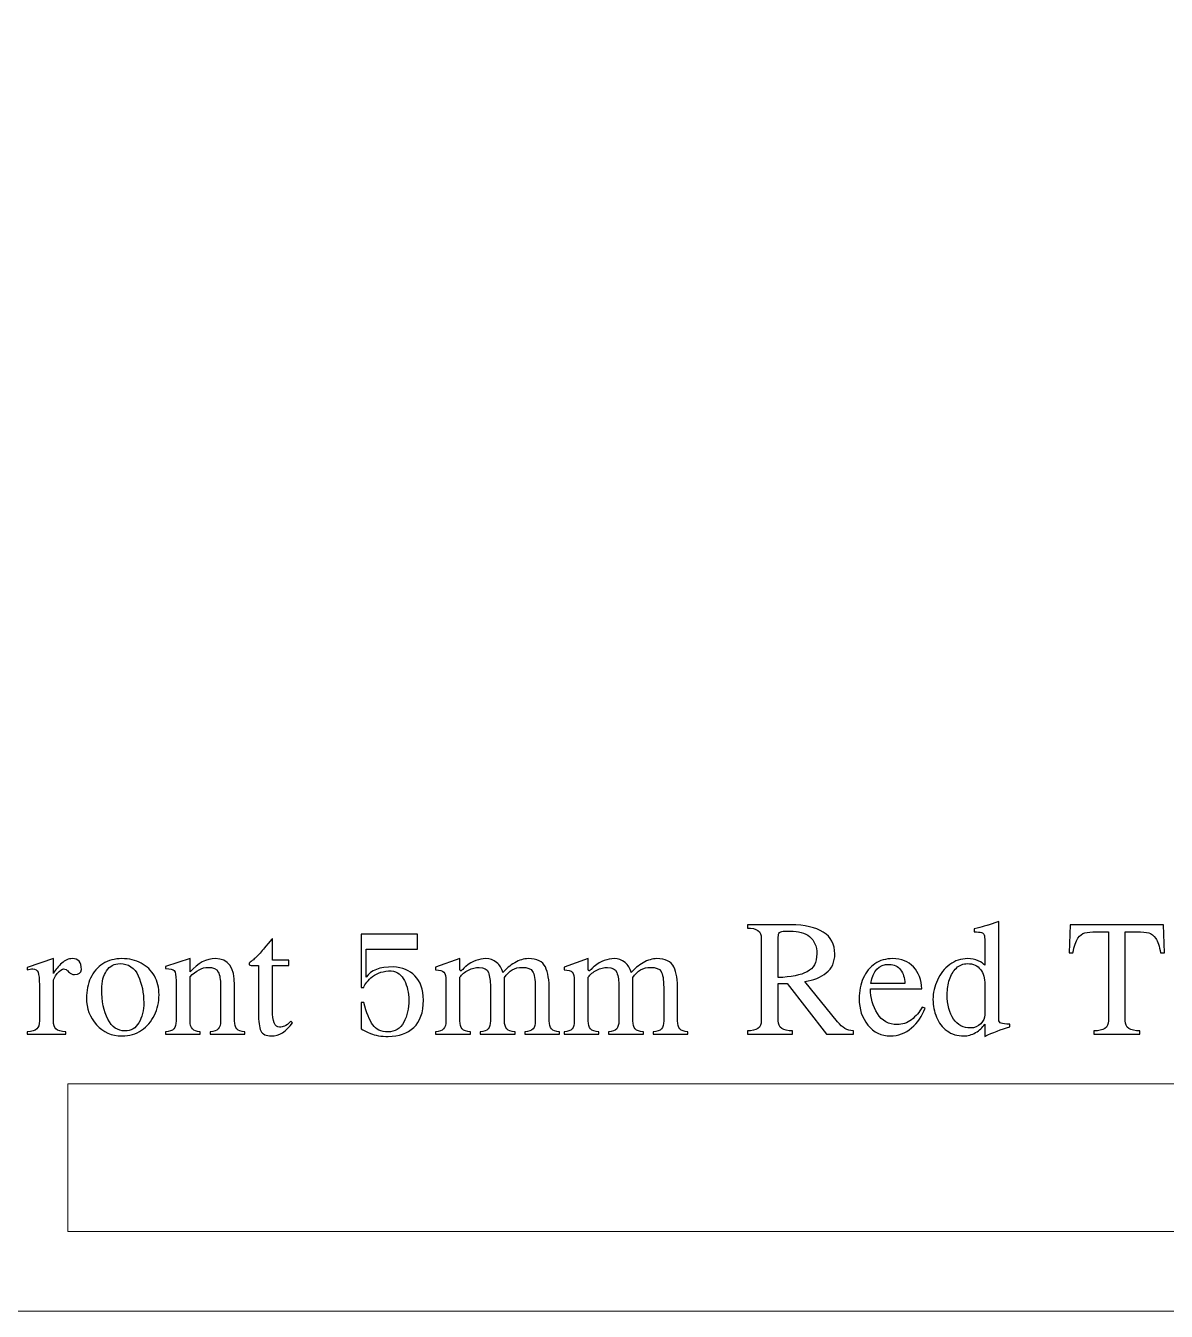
# Model space of a CAD drawing. Header units: inches. Extents: x -14.3 to 12.3, y -4.6 to 6.3.
# Drawn here: x 9.343 to 10.862, y 2.059 to 3.772 of the extents above; entities that cross this region are included whole.
import ezdxf

# ---------------------------------------------------------------- set-up
doc = ezdxf.new("R2010")
doc.units = ezdxf.units.IN
doc.header["$MEASUREMENT"] = 0
doc.layers.add('Layer 1', color=7, linetype='Continuous')

msp = doc.modelspace()

# ---------------------------------------------------------------- linework, layer by layer
at = {"layer": 'Layer 1', "lineweight": 5}
msp.add_lwpolyline([(9.3992, 2.1657), (11.8401, 2.1657), (11.8401, 2.3626), (9.3992, 2.3626), (9.3992, 2.1657)], close=True, dxfattribs=at)
msp.add_open_spline([(-12.456, 5.4846), (-12.456, 5.4846), (12.0418, 5.4846), (12.0418, 5.4846), (12.0418, 5.4846), (12.1582, 5.4846), (12.2535, 5.3911), (12.2535, 5.2768), (12.2535, 5.2768), (12.2535, 5.2768), (12.2535, 2.2673), (12.2535, 2.2673), (12.2535, 2.2673), (12.2535, 2.1529), (12.1582, 2.0594), (12.0418, 2.0594), (12.0418, 2.0594), (12.0418, 2.0594), (-12.456, 2.0594), (-12.456, 2.0594), (-12.456, 2.0594), (-12.5725, 2.0594), (-12.6677, 2.1529), (-12.6677, 2.2673), (-12.6677, 2.2673), (-12.6677, 2.2673), (-12.6677, 5.2768), (-12.6677, 5.2768), (-12.6677, 5.2768), (-12.6677, 5.3911), (-12.5725, 5.4846), (-12.456, 5.4846)], degree=3, knots=[0, 0, 0, 0, 0.125, 0.125, 0.125, 0.125, 0.25, 0.25, 0.25, 0.25, 0.375, 0.375, 0.375, 0.375, 0.5, 0.5, 0.5, 0.5, 0.625, 0.625, 0.625, 0.625, 0.75, 0.75, 0.75, 0.75, 0.875, 0.875, 0.875, 0.875, 1, 1, 1, 1], dxfattribs=at)
at = {"layer": 'Layer 1'}
for points, knots in [([(10.3229, 2.5566), (10.3229, 2.5655), (10.3167, 2.57), (10.3043, 2.57), (10.3043, 2.57), (10.3043, 2.57), (10.3043, 2.5742), (10.3043, 2.5742), (10.3043, 2.5742), (10.3043, 2.5742), (10.3622, 2.5742), (10.3622, 2.5742), (10.3622, 2.5742), (10.3809, 2.5742), (10.3953, 2.571), (10.4055, 2.5645), (10.4055, 2.5645), (10.4157, 2.558), (10.4208, 2.5484), (10.4208, 2.5356), (10.4208, 2.5356), (10.4208, 2.5247), (10.417, 2.5162), (10.4095, 2.5102), (10.4095, 2.5102), (10.402, 2.5042), (10.3924, 2.5004), (10.3809, 2.4989), (10.3809, 2.4989), (10.3809, 2.4989), (10.4245, 2.4449), (10.4245, 2.4449), (10.4245, 2.4449), (10.4279, 2.441), (10.4311, 2.438), (10.4342, 2.4361), (10.4342, 2.4361), (10.4372, 2.4342), (10.4409, 2.4332), (10.4455, 2.4329), (10.4455, 2.4329), (10.4455, 2.4329), (10.4455, 2.4286), (10.4455, 2.4286), (10.4455, 2.4286), (10.4455, 2.4286), (10.4098, 2.4286), (10.4098, 2.4286), (10.4098, 2.4286), (10.4098, 2.4286), (10.3575, 2.4962), (10.3575, 2.4962), (10.3575, 2.4962), (10.3575, 2.4962), (10.3453, 2.4959), (10.3453, 2.4959), (10.3453, 2.4959), (10.3453, 2.4959), (10.3453, 2.4462), (10.3453, 2.4462), (10.3453, 2.4462), (10.3453, 2.4374), (10.3517, 2.4329), (10.3645, 2.4329), (10.3645, 2.4329), (10.3645, 2.4329), (10.3645, 2.4286), (10.3645, 2.4286), (10.3645, 2.4286), (10.3645, 2.4286), (10.3043, 2.4286), (10.3043, 2.4286), (10.3043, 2.4286), (10.3043, 2.4286), (10.3043, 2.4329), (10.3043, 2.4329), (10.3043, 2.4329), (10.3167, 2.4329), (10.3229, 2.4374), (10.3229, 2.4462), (10.3229, 2.4462), (10.3229, 2.4462), (10.3229, 2.5566), (10.3229, 2.5566)], [0, 0, 0, 0, 0.047619, 0.047619, 0.047619, 0.047619, 0.095238, 0.095238, 0.095238, 0.095238, 0.142857, 0.142857, 0.142857, 0.142857, 0.190476, 0.190476, 0.190476, 0.190476, 0.238095, 0.238095, 0.238095, 0.238095, 0.285714, 0.285714, 0.285714, 0.285714, 0.333333, 0.333333, 0.333333, 0.333333, 0.380952, 0.380952, 0.380952, 0.380952, 0.428571, 0.428571, 0.428571, 0.428571, 0.47619, 0.47619, 0.47619, 0.47619, 0.52381, 0.52381, 0.52381, 0.52381, 0.571429, 0.571429, 0.571429, 0.571429, 0.619048, 0.619048, 0.619048, 0.619048, 0.666667, 0.666667, 0.666667, 0.666667, 0.714286, 0.714286, 0.714286, 0.714286, 0.761905, 0.761905, 0.761905, 0.761905, 0.809524, 0.809524, 0.809524, 0.809524, 0.857143, 0.857143, 0.857143, 0.857143, 0.904762, 0.904762, 0.904762, 0.904762, 0.952381, 0.952381, 0.952381, 0.952381, 1, 1, 1, 1]), ([(10.6392, 2.4483), (10.6392, 2.4456), (10.6402, 2.4439), (10.6423, 2.4431), (10.6423, 2.4431), (10.6443, 2.4424), (10.6482, 2.442), (10.6539, 2.442), (10.6539, 2.442), (10.6539, 2.442), (10.6539, 2.4383), (10.6539, 2.4383), (10.6539, 2.4383), (10.6422, 2.435), (10.6312, 2.4308), (10.6205, 2.4256), (10.6205, 2.4256), (10.6205, 2.4256), (10.6205, 2.442), (10.6205, 2.442), (10.6205, 2.442), (10.6175, 2.4373), (10.6135, 2.4335), (10.6083, 2.4306), (10.6083, 2.4306), (10.6032, 2.4277), (10.5979, 2.4262), (10.5925, 2.4262), (10.5925, 2.4262), (10.5838, 2.4262), (10.5764, 2.4285), (10.5702, 2.4331), (10.5702, 2.4331), (10.564, 2.4376), (10.5593, 2.4436), (10.5562, 2.4511), (10.5562, 2.4511), (10.5531, 2.4586), (10.5515, 2.4665), (10.5515, 2.4749), (10.5515, 2.4749), (10.5515, 2.4837), (10.5535, 2.4924), (10.5574, 2.5007), (10.5574, 2.5007), (10.5613, 2.509), (10.5667, 2.5159), (10.5738, 2.5212), (10.5738, 2.5212), (10.5809, 2.5266), (10.5889, 2.5292), (10.5978, 2.5292), (10.5978, 2.5292), (10.603, 2.5292), (10.6077, 2.5283), (10.6118, 2.5264), (10.6118, 2.5264), (10.6159, 2.5245), (10.6188, 2.5225), (10.6205, 2.5205), (10.6205, 2.5205), (10.6205, 2.5205), (10.6205, 2.552), (10.6205, 2.552), (10.6205, 2.552), (10.6205, 2.5563), (10.6203, 2.5593), (10.6197, 2.5609), (10.6197, 2.5609), (10.6192, 2.5625), (10.618, 2.5636), (10.6161, 2.5641), (10.6161, 2.5641), (10.6142, 2.5646), (10.6109, 2.5649), (10.6062, 2.5649), (10.6062, 2.5649), (10.6062, 2.5649), (10.6062, 2.5689), (10.6062, 2.5689), (10.6062, 2.5689), (10.6176, 2.5717), (10.6239, 2.5735), (10.6252, 2.5739), (10.6252, 2.5739), (10.6252, 2.5739), (10.6392, 2.5786), (10.6392, 2.5786), (10.6392, 2.5786), (10.6392, 2.5786), (10.6392, 2.4483), (10.6392, 2.4483)], [0, 0, 0, 0, 0.043478, 0.043478, 0.043478, 0.043478, 0.086957, 0.086957, 0.086957, 0.086957, 0.130435, 0.130435, 0.130435, 0.130435, 0.173913, 0.173913, 0.173913, 0.173913, 0.217391, 0.217391, 0.217391, 0.217391, 0.26087, 0.26087, 0.26087, 0.26087, 0.304348, 0.304348, 0.304348, 0.304348, 0.347826, 0.347826, 0.347826, 0.347826, 0.391304, 0.391304, 0.391304, 0.391304, 0.434783, 0.434783, 0.434783, 0.434783, 0.478261, 0.478261, 0.478261, 0.478261, 0.521739, 0.521739, 0.521739, 0.521739, 0.565217, 0.565217, 0.565217, 0.565217, 0.608696, 0.608696, 0.608696, 0.608696, 0.652174, 0.652174, 0.652174, 0.652174, 0.695652, 0.695652, 0.695652, 0.695652, 0.73913, 0.73913, 0.73913, 0.73913, 0.782609, 0.782609, 0.782609, 0.782609, 0.826087, 0.826087, 0.826087, 0.826087, 0.869565, 0.869565, 0.869565, 0.869565, 0.913043, 0.913043, 0.913043, 0.913043, 0.956522, 0.956522, 0.956522, 0.956522, 1, 1, 1, 1]), ([(10.8269, 2.4286), (10.8269, 2.4286), (10.7659, 2.4286), (10.7659, 2.4286), (10.7659, 2.4286), (10.7659, 2.4286), (10.7659, 2.4329), (10.7659, 2.4329), (10.7659, 2.4329), (10.7788, 2.4329), (10.7852, 2.4374), (10.7852, 2.4462), (10.7852, 2.4462), (10.7852, 2.4462), (10.7852, 2.5649), (10.7852, 2.5649), (10.7852, 2.5649), (10.7852, 2.5649), (10.7693, 2.5649), (10.7693, 2.5649), (10.7693, 2.5649), (10.7625, 2.5649), (10.7573, 2.5645), (10.7538, 2.5636), (10.7538, 2.5636), (10.7502, 2.5627), (10.7471, 2.5602), (10.7444, 2.5563), (10.7444, 2.5563), (10.7417, 2.5524), (10.7395, 2.5459), (10.7378, 2.5369), (10.7378, 2.5369), (10.7378, 2.5369), (10.7329, 2.5369), (10.7329, 2.5369), (10.7329, 2.5369), (10.7329, 2.5369), (10.7342, 2.5742), (10.7342, 2.5742), (10.7342, 2.5742), (10.7342, 2.5742), (10.8585, 2.5742), (10.8585, 2.5742), (10.8585, 2.5742), (10.8585, 2.5742), (10.8599, 2.5369), (10.8599, 2.5369), (10.8599, 2.5369), (10.8599, 2.5369), (10.8545, 2.5369), (10.8545, 2.5369), (10.8545, 2.5369), (10.853, 2.5457), (10.851, 2.5522), (10.8483, 2.5562), (10.8483, 2.5562), (10.8455, 2.5602), (10.8424, 2.5627), (10.8388, 2.5636), (10.8388, 2.5636), (10.8352, 2.5645), (10.83, 2.5649), (10.8232, 2.5649), (10.8232, 2.5649), (10.8232, 2.5649), (10.8076, 2.5649), (10.8076, 2.5649), (10.8076, 2.5649), (10.8076, 2.5649), (10.8076, 2.4462), (10.8076, 2.4462), (10.8076, 2.4462), (10.8076, 2.4374), (10.814, 2.4329), (10.8269, 2.4329), (10.8269, 2.4329), (10.8269, 2.4329), (10.8269, 2.4286), (10.8269, 2.4286)], [0, 0, 0, 0, 0.05, 0.05, 0.05, 0.05, 0.1, 0.1, 0.1, 0.1, 0.15, 0.15, 0.15, 0.15, 0.2, 0.2, 0.2, 0.2, 0.25, 0.25, 0.25, 0.25, 0.3, 0.3, 0.3, 0.3, 0.35, 0.35, 0.35, 0.35, 0.4, 0.4, 0.4, 0.4, 0.45, 0.45, 0.45, 0.45, 0.5, 0.5, 0.5, 0.5, 0.55, 0.55, 0.55, 0.55, 0.6, 0.6, 0.6, 0.6, 0.65, 0.65, 0.65, 0.65, 0.7, 0.7, 0.7, 0.7, 0.75, 0.75, 0.75, 0.75, 0.8, 0.8, 0.8, 0.8, 0.85, 0.85, 0.85, 0.85, 0.9, 0.9, 0.9, 0.9, 0.95, 0.95, 0.95, 0.95, 1, 1, 1, 1]), ([(9.6718, 2.4606), (9.6718, 2.4455), (9.675, 2.4379), (9.6815, 2.4379), (9.6815, 2.4379), (9.6837, 2.4379), (9.6858, 2.4384), (9.6878, 2.4392), (9.6878, 2.4392), (9.6903, 2.4402), (9.6931, 2.4425), (9.6962, 2.4459), (9.6962, 2.4459), (9.6962, 2.4459), (9.6988, 2.4436), (9.6988, 2.4436), (9.6988, 2.4436), (9.6901, 2.432), (9.6807, 2.4262), (9.6705, 2.4262), (9.6705, 2.4262), (9.6634, 2.4262), (9.6588, 2.4285), (9.6565, 2.433), (9.6565, 2.433), (9.6543, 2.4375), (9.6532, 2.4455), (9.6532, 2.4569), (9.6532, 2.4569), (9.6532, 2.4569), (9.6532, 2.5202), (9.6532, 2.5202), (9.6532, 2.5202), (9.6532, 2.5202), (9.6465, 2.5202), (9.6465, 2.5202), (9.6465, 2.5202), (9.6439, 2.5202), (9.6423, 2.5203), (9.6417, 2.5206), (9.6417, 2.5206), (9.6411, 2.5209), (9.6408, 2.5217), (9.6408, 2.5232), (9.6408, 2.5232), (9.6448, 2.5261), (9.6483, 2.5291), (9.6515, 2.5324), (9.6515, 2.5324), (9.6548, 2.5356), (9.6586, 2.5401), (9.6632, 2.5457), (9.6632, 2.5457), (9.6677, 2.5512), (9.6706, 2.5548), (9.6718, 2.5562), (9.6718, 2.5562), (9.6718, 2.5562), (9.6718, 2.5272), (9.6718, 2.5272), (9.6718, 2.5272), (9.6718, 2.5272), (9.6935, 2.5272), (9.6935, 2.5272), (9.6935, 2.5272), (9.6935, 2.5272), (9.6935, 2.5202), (9.6935, 2.5202), (9.6935, 2.5202), (9.6935, 2.5202), (9.6718, 2.5202), (9.6718, 2.5202), (9.6718, 2.5202), (9.6718, 2.5202), (9.6718, 2.4606), (9.6718, 2.4606)], [0, 0, 0, 0, 0.052632, 0.052632, 0.052632, 0.052632, 0.105263, 0.105263, 0.105263, 0.105263, 0.157895, 0.157895, 0.157895, 0.157895, 0.210526, 0.210526, 0.210526, 0.210526, 0.263158, 0.263158, 0.263158, 0.263158, 0.315789, 0.315789, 0.315789, 0.315789, 0.368421, 0.368421, 0.368421, 0.368421, 0.421053, 0.421053, 0.421053, 0.421053, 0.473684, 0.473684, 0.473684, 0.473684, 0.526316, 0.526316, 0.526316, 0.526316, 0.578947, 0.578947, 0.578947, 0.578947, 0.631579, 0.631579, 0.631579, 0.631579, 0.684211, 0.684211, 0.684211, 0.684211, 0.736842, 0.736842, 0.736842, 0.736842, 0.789474, 0.789474, 0.789474, 0.789474, 0.842105, 0.842105, 0.842105, 0.842105, 0.894737, 0.894737, 0.894737, 0.894737, 0.947368, 0.947368, 0.947368, 0.947368, 1, 1, 1, 1]), ([(9.7902, 2.4906), (9.7902, 2.4906), (9.7902, 2.5619), (9.7902, 2.5619), (9.7902, 2.5619), (9.7902, 2.5619), (9.8649, 2.5619), (9.8649, 2.5619), (9.8649, 2.5619), (9.8649, 2.5619), (9.8649, 2.5419), (9.8649, 2.5419), (9.8649, 2.5419), (9.8649, 2.5419), (9.7969, 2.5419), (9.7969, 2.5419), (9.7969, 2.5419), (9.7969, 2.5419), (9.7969, 2.5046), (9.7969, 2.5046), (9.7969, 2.5046), (9.8027, 2.5137), (9.8147, 2.5182), (9.8329, 2.5182), (9.8329, 2.5182), (9.8448, 2.5175), (9.8544, 2.5135), (9.8617, 2.5062), (9.8617, 2.5062), (9.869, 2.4989), (9.8727, 2.4881), (9.8729, 2.4739), (9.8729, 2.4739), (9.8729, 2.4574), (9.8686, 2.4452), (9.8601, 2.4374), (9.8601, 2.4374), (9.8516, 2.4295), (9.8403, 2.4256), (9.8262, 2.4256), (9.8262, 2.4256), (9.8166, 2.4256), (9.8087, 2.4269), (9.8026, 2.4294), (9.8026, 2.4294), (9.7964, 2.432), (9.7923, 2.4341), (9.7902, 2.4359), (9.7902, 2.4359), (9.7902, 2.4359), (9.7902, 2.4706), (9.7902, 2.4706), (9.7902, 2.4706), (9.7902, 2.4706), (9.7935, 2.4706), (9.7935, 2.4706), (9.7935, 2.4706), (9.7972, 2.457), (9.8012, 2.4471), (9.8055, 2.4409), (9.8055, 2.4409), (9.8099, 2.4347), (9.8165, 2.4316), (9.8255, 2.4316), (9.8255, 2.4316), (9.8353, 2.4317), (9.8424, 2.4361), (9.8468, 2.4446), (9.8468, 2.4446), (9.8513, 2.4531), (9.8535, 2.4629), (9.8535, 2.4739), (9.8535, 2.4739), (9.8534, 2.484), (9.8514, 2.4927), (9.8477, 2.5001), (9.8477, 2.5001), (9.8439, 2.5074), (9.8381, 2.5117), (9.8302, 2.5129), (9.8302, 2.5129), (9.82, 2.5129), (9.8117, 2.5104), (9.8053, 2.5054), (9.8053, 2.5054), (9.7989, 2.5005), (9.795, 2.4955), (9.7935, 2.4906), (9.7935, 2.4906), (9.7935, 2.4906), (9.7902, 2.4906), (9.7902, 2.4906)], [0, 0, 0, 0, 0.043478, 0.043478, 0.043478, 0.043478, 0.086957, 0.086957, 0.086957, 0.086957, 0.130435, 0.130435, 0.130435, 0.130435, 0.173913, 0.173913, 0.173913, 0.173913, 0.217391, 0.217391, 0.217391, 0.217391, 0.26087, 0.26087, 0.26087, 0.26087, 0.304348, 0.304348, 0.304348, 0.304348, 0.347826, 0.347826, 0.347826, 0.347826, 0.391304, 0.391304, 0.391304, 0.391304, 0.434783, 0.434783, 0.434783, 0.434783, 0.478261, 0.478261, 0.478261, 0.478261, 0.521739, 0.521739, 0.521739, 0.521739, 0.565217, 0.565217, 0.565217, 0.565217, 0.608696, 0.608696, 0.608696, 0.608696, 0.652174, 0.652174, 0.652174, 0.652174, 0.695652, 0.695652, 0.695652, 0.695652, 0.73913, 0.73913, 0.73913, 0.73913, 0.782609, 0.782609, 0.782609, 0.782609, 0.826087, 0.826087, 0.826087, 0.826087, 0.869565, 0.869565, 0.869565, 0.869565, 0.913043, 0.913043, 0.913043, 0.913043, 0.956522, 0.956522, 0.956522, 0.956522, 1, 1, 1, 1]), ([(10.3453, 2.5039), (10.3625, 2.5046), (10.3755, 2.5072), (10.384, 2.5118), (10.384, 2.5118), (10.3925, 2.5163), (10.3968, 2.5242), (10.3968, 2.5356), (10.3968, 2.5356), (10.3968, 2.5459), (10.3936, 2.5536), (10.3872, 2.5585), (10.3872, 2.5585), (10.3808, 2.5635), (10.3722, 2.566), (10.3615, 2.566), (10.3615, 2.566), (10.3561, 2.566), (10.3524, 2.5658), (10.3504, 2.5655), (10.3504, 2.5655), (10.3484, 2.5651), (10.3471, 2.5643), (10.3464, 2.5629), (10.3464, 2.5629), (10.3457, 2.5615), (10.3453, 2.5591), (10.3453, 2.5556), (10.3453, 2.5556), (10.3453, 2.5556), (10.3453, 2.5039), (10.3453, 2.5039)], [0, 0, 0, 0, 0.125, 0.125, 0.125, 0.125, 0.25, 0.25, 0.25, 0.25, 0.375, 0.375, 0.375, 0.375, 0.5, 0.5, 0.5, 0.5, 0.625, 0.625, 0.625, 0.625, 0.75, 0.75, 0.75, 0.75, 0.875, 0.875, 0.875, 0.875, 1, 1, 1, 1]), ([(9.3615, 2.4942), (9.3615, 2.5024), (9.3609, 2.508), (9.3597, 2.511), (9.3597, 2.511), (9.3584, 2.5141), (9.3562, 2.5156), (9.3528, 2.5156), (9.3528, 2.5156), (9.3503, 2.5156), (9.3478, 2.5151), (9.3452, 2.5142), (9.3452, 2.5142), (9.3452, 2.5142), (9.3452, 2.5176), (9.3452, 2.5176), (9.3452, 2.5176), (9.3452, 2.5176), (9.3802, 2.5292), (9.3802, 2.5292), (9.3802, 2.5292), (9.3802, 2.5292), (9.3802, 2.5096), (9.3802, 2.5096), (9.3802, 2.5096), (9.3832, 2.5146), (9.3869, 2.5191), (9.3913, 2.5232), (9.3913, 2.5232), (9.3958, 2.5272), (9.4004, 2.5292), (9.4052, 2.5292), (9.4052, 2.5292), (9.4134, 2.5292), (9.4175, 2.5245), (9.4175, 2.5149), (9.4175, 2.5149), (9.4168, 2.5102), (9.4139, 2.5079), (9.4085, 2.5079), (9.4085, 2.5079), (9.4069, 2.5079), (9.4055, 2.5082), (9.4044, 2.5088), (9.4044, 2.5088), (9.4034, 2.5094), (9.4021, 2.5104), (9.4005, 2.5118), (9.4005, 2.5118), (9.399, 2.5132), (9.3979, 2.5141), (9.397, 2.5147), (9.397, 2.5147), (9.3961, 2.5153), (9.395, 2.5156), (9.3938, 2.5156), (9.3938, 2.5156), (9.3917, 2.5156), (9.3888, 2.5135), (9.3854, 2.5093), (9.3854, 2.5093), (9.3819, 2.5051), (9.3802, 2.5015), (9.3802, 2.4986), (9.3802, 2.4986), (9.3802, 2.4986), (9.3802, 2.4462), (9.3802, 2.4462), (9.3802, 2.4462), (9.3802, 2.4412), (9.3813, 2.4377), (9.3836, 2.4355), (9.3836, 2.4355), (9.3859, 2.4334), (9.3903, 2.4321), (9.3968, 2.4316), (9.3968, 2.4316), (9.3968, 2.4316), (9.3968, 2.4286), (9.3968, 2.4286), (9.3968, 2.4286), (9.3968, 2.4286), (9.3452, 2.4286), (9.3452, 2.4286), (9.3452, 2.4286), (9.3452, 2.4286), (9.3452, 2.4316), (9.3452, 2.4316), (9.3452, 2.4316), (9.3515, 2.4321), (9.3558, 2.4334), (9.358, 2.4355), (9.358, 2.4355), (9.3603, 2.4377), (9.3615, 2.4412), (9.3615, 2.4462), (9.3615, 2.4462), (9.3615, 2.4462), (9.3615, 2.4942), (9.3615, 2.4942)], [0, 0, 0, 0, 0.04, 0.04, 0.04, 0.04, 0.08, 0.08, 0.08, 0.08, 0.12, 0.12, 0.12, 0.12, 0.16, 0.16, 0.16, 0.16, 0.2, 0.2, 0.2, 0.2, 0.24, 0.24, 0.24, 0.24, 0.28, 0.28, 0.28, 0.28, 0.32, 0.32, 0.32, 0.32, 0.36, 0.36, 0.36, 0.36, 0.4, 0.4, 0.4, 0.4, 0.44, 0.44, 0.44, 0.44, 0.48, 0.48, 0.48, 0.48, 0.52, 0.52, 0.52, 0.52, 0.56, 0.56, 0.56, 0.56, 0.6, 0.6, 0.6, 0.6, 0.64, 0.64, 0.64, 0.64, 0.68, 0.68, 0.68, 0.68, 0.72, 0.72, 0.72, 0.72, 0.76, 0.76, 0.76, 0.76, 0.8, 0.8, 0.8, 0.8, 0.84, 0.84, 0.84, 0.84, 0.88, 0.88, 0.88, 0.88, 0.92, 0.92, 0.92, 0.92, 0.96, 0.96, 0.96, 0.96, 1, 1, 1, 1]), ([(9.5209, 2.4809), (9.5209, 2.4712), (9.5189, 2.4622), (9.5148, 2.4539), (9.5148, 2.4539), (9.5108, 2.4455), (9.505, 2.4388), (9.4975, 2.4337), (9.4975, 2.4337), (9.4901, 2.4287), (9.4814, 2.4262), (9.4715, 2.4262), (9.4715, 2.4262), (9.4579, 2.4262), (9.4465, 2.4312), (9.4376, 2.4411), (9.4376, 2.4411), (9.4287, 2.451), (9.4242, 2.4629), (9.4242, 2.4766), (9.4242, 2.4766), (9.4242, 2.4864), (9.426, 2.4954), (9.4297, 2.5034), (9.4297, 2.5034), (9.4334, 2.5114), (9.4389, 2.5177), (9.4461, 2.5224), (9.4461, 2.5224), (9.4533, 2.527), (9.4618, 2.5292), (9.4715, 2.5292), (9.4715, 2.5292), (9.4812, 2.5292), (9.4897, 2.5272), (9.4972, 2.5232), (9.4972, 2.5232), (9.5046, 2.5191), (9.5104, 2.5134), (9.5146, 2.5061), (9.5146, 2.5061), (9.5188, 2.4987), (9.5209, 2.4903), (9.5209, 2.4809)], [0, 0, 0, 0, 0.090909, 0.090909, 0.090909, 0.090909, 0.181818, 0.181818, 0.181818, 0.181818, 0.272727, 0.272727, 0.272727, 0.272727, 0.363636, 0.363636, 0.363636, 0.363636, 0.454545, 0.454545, 0.454545, 0.454545, 0.545455, 0.545455, 0.545455, 0.545455, 0.636364, 0.636364, 0.636364, 0.636364, 0.727273, 0.727273, 0.727273, 0.727273, 0.818182, 0.818182, 0.818182, 0.818182, 0.909091, 0.909091, 0.909091, 0.909091, 1, 1, 1, 1]), ([(9.5005, 2.4706), (9.5005, 2.4835), (9.498, 2.4955), (9.4932, 2.5063), (9.4932, 2.5063), (9.4883, 2.5171), (9.4802, 2.5226), (9.4689, 2.5226), (9.4689, 2.5226), (9.4612, 2.5226), (9.4552, 2.5194), (9.4509, 2.513), (9.4509, 2.513), (9.4467, 2.5066), (9.4445, 2.4985), (9.4445, 2.4886), (9.4445, 2.4886), (9.4445, 2.4722), (9.4472, 2.4589), (9.4526, 2.4485), (9.4526, 2.4485), (9.458, 2.4381), (9.4656, 2.4329), (9.4755, 2.4329), (9.4755, 2.4329), (9.4836, 2.4329), (9.4898, 2.4366), (9.494, 2.4439), (9.494, 2.4439), (9.4983, 2.4512), (9.5005, 2.4601), (9.5005, 2.4706)], [0, 0, 0, 0, 0.125, 0.125, 0.125, 0.125, 0.25, 0.25, 0.25, 0.25, 0.375, 0.375, 0.375, 0.375, 0.5, 0.5, 0.5, 0.5, 0.625, 0.625, 0.625, 0.625, 0.75, 0.75, 0.75, 0.75, 0.875, 0.875, 0.875, 0.875, 1, 1, 1, 1]), ([(9.5435, 2.4999), (9.5435, 2.507), (9.5427, 2.5114), (9.5412, 2.5132), (9.5412, 2.5132), (9.5397, 2.515), (9.5358, 2.5159), (9.5295, 2.5159), (9.5295, 2.5159), (9.5295, 2.5159), (9.5295, 2.5189), (9.5295, 2.5189), (9.5295, 2.5189), (9.5295, 2.5189), (9.5622, 2.5292), (9.5622, 2.5292), (9.5622, 2.5292), (9.5622, 2.5292), (9.5622, 2.5116), (9.5622, 2.5116), (9.5622, 2.5116), (9.5726, 2.5234), (9.5838, 2.5292), (9.5959, 2.5292), (9.5959, 2.5292), (9.6129, 2.5292), (9.6215, 2.5175), (9.6215, 2.4939), (9.6215, 2.4939), (9.6215, 2.4939), (9.6215, 2.4462), (9.6215, 2.4462), (9.6215, 2.4462), (9.6215, 2.4414), (9.6225, 2.4378), (9.6245, 2.4356), (9.6245, 2.4356), (9.6265, 2.4334), (9.63, 2.4321), (9.6352, 2.4316), (9.6352, 2.4316), (9.6352, 2.4316), (9.6352, 2.4286), (9.6352, 2.4286), (9.6352, 2.4286), (9.6352, 2.4286), (9.5888, 2.4286), (9.5888, 2.4286), (9.5888, 2.4286), (9.5888, 2.4286), (9.5888, 2.4316), (9.5888, 2.4316), (9.5888, 2.4316), (9.5942, 2.4321), (9.5978, 2.4334), (9.5998, 2.4356), (9.5998, 2.4356), (9.6018, 2.4378), (9.6028, 2.4414), (9.6028, 2.4462), (9.6028, 2.4462), (9.6028, 2.4462), (9.6028, 2.4936), (9.6028, 2.4936), (9.6028, 2.4936), (9.6028, 2.5014), (9.6018, 2.5073), (9.5997, 2.5114), (9.5997, 2.5114), (9.5975, 2.5155), (9.593, 2.5176), (9.5862, 2.5176), (9.5862, 2.5176), (9.5781, 2.5176), (9.5701, 2.5134), (9.5622, 2.5049), (9.5622, 2.5049), (9.5622, 2.5049), (9.5622, 2.4462), (9.5622, 2.4462), (9.5622, 2.4462), (9.5622, 2.4414), (9.5632, 2.4378), (9.5652, 2.4356), (9.5652, 2.4356), (9.5672, 2.4334), (9.5707, 2.4321), (9.5758, 2.4316), (9.5758, 2.4316), (9.5758, 2.4316), (9.5758, 2.4286), (9.5758, 2.4286), (9.5758, 2.4286), (9.5758, 2.4286), (9.5295, 2.4286), (9.5295, 2.4286), (9.5295, 2.4286), (9.5295, 2.4286), (9.5295, 2.4316), (9.5295, 2.4316), (9.5295, 2.4316), (9.5348, 2.4321), (9.5385, 2.4334), (9.5405, 2.4356), (9.5405, 2.4356), (9.5425, 2.4378), (9.5435, 2.4414), (9.5435, 2.4462), (9.5435, 2.4462), (9.5435, 2.4462), (9.5435, 2.4999), (9.5435, 2.4999)], [0, 0, 0, 0, 0.035714, 0.035714, 0.035714, 0.035714, 0.071429, 0.071429, 0.071429, 0.071429, 0.107143, 0.107143, 0.107143, 0.107143, 0.142857, 0.142857, 0.142857, 0.142857, 0.178571, 0.178571, 0.178571, 0.178571, 0.214286, 0.214286, 0.214286, 0.214286, 0.25, 0.25, 0.25, 0.25, 0.285714, 0.285714, 0.285714, 0.285714, 0.321429, 0.321429, 0.321429, 0.321429, 0.357143, 0.357143, 0.357143, 0.357143, 0.392857, 0.392857, 0.392857, 0.392857, 0.428571, 0.428571, 0.428571, 0.428571, 0.464286, 0.464286, 0.464286, 0.464286, 0.5, 0.5, 0.5, 0.5, 0.535714, 0.535714, 0.535714, 0.535714, 0.571429, 0.571429, 0.571429, 0.571429, 0.607143, 0.607143, 0.607143, 0.607143, 0.642857, 0.642857, 0.642857, 0.642857, 0.678571, 0.678571, 0.678571, 0.678571, 0.714286, 0.714286, 0.714286, 0.714286, 0.75, 0.75, 0.75, 0.75, 0.785714, 0.785714, 0.785714, 0.785714, 0.821429, 0.821429, 0.821429, 0.821429, 0.857143, 0.857143, 0.857143, 0.857143, 0.892857, 0.892857, 0.892857, 0.892857, 0.928571, 0.928571, 0.928571, 0.928571, 0.964286, 0.964286, 0.964286, 0.964286, 1, 1, 1, 1]), ([(9.9029, 2.4995), (9.9029, 2.5055), (9.902, 2.5094), (9.9002, 2.5114), (9.9002, 2.5114), (9.8985, 2.5133), (9.8948, 2.5142), (9.8892, 2.5142), (9.8892, 2.5142), (9.8892, 2.5142), (9.8892, 2.5179), (9.8892, 2.5179), (9.8892, 2.5179), (9.8892, 2.5179), (9.9215, 2.5292), (9.9215, 2.5292), (9.9215, 2.5292), (9.9215, 2.5292), (9.9215, 2.5149), (9.9215, 2.5149), (9.9215, 2.5149), (9.9215, 2.5135), (9.9219, 2.5129), (9.9225, 2.5129), (9.9225, 2.5129), (9.9229, 2.5129), (9.9235, 2.5132), (9.9242, 2.5139), (9.9242, 2.5139), (9.9249, 2.5145), (9.9258, 2.5153), (9.9267, 2.5163), (9.9267, 2.5163), (9.9276, 2.5173), (9.9284, 2.5182), (9.9292, 2.5189), (9.9292, 2.5189), (9.9385, 2.5258), (9.9474, 2.5292), (9.9559, 2.5292), (9.9559, 2.5292), (9.9615, 2.5292), (9.9663, 2.5275), (9.9704, 2.524), (9.9704, 2.524), (9.9746, 2.5206), (9.9773, 2.5161), (9.9786, 2.5106), (9.9786, 2.5106), (9.9829, 2.5156), (9.9883, 2.52), (9.9945, 2.5237), (9.9945, 2.5237), (10.0008, 2.5274), (10.0068, 2.5292), (10.0125, 2.5292), (10.0125, 2.5292), (10.0243, 2.5292), (10.0319, 2.5255), (10.0354, 2.5181), (10.0354, 2.5181), (10.0388, 2.5106), (10.0405, 2.5003), (10.0405, 2.4872), (10.0405, 2.4872), (10.0405, 2.4872), (10.0405, 2.4462), (10.0405, 2.4462), (10.0405, 2.4462), (10.0405, 2.4414), (10.0415, 2.4378), (10.0435, 2.4356), (10.0435, 2.4356), (10.0455, 2.4334), (10.0491, 2.4321), (10.0542, 2.4316), (10.0542, 2.4316), (10.0542, 2.4316), (10.0542, 2.4286), (10.0542, 2.4286), (10.0542, 2.4286), (10.0542, 2.4286), (10.0079, 2.4286), (10.0079, 2.4286), (10.0079, 2.4286), (10.0079, 2.4286), (10.0079, 2.4316), (10.0079, 2.4316), (10.0079, 2.4316), (10.0132, 2.4321), (10.0169, 2.4334), (10.0189, 2.4356), (10.0189, 2.4356), (10.0209, 2.4378), (10.0219, 2.4414), (10.0219, 2.4462), (10.0219, 2.4462), (10.0219, 2.4462), (10.0219, 2.4909), (10.0219, 2.4909), (10.0219, 2.4909), (10.0219, 2.5015), (10.0207, 2.5086), (10.0184, 2.5122), (10.0184, 2.5122), (10.0161, 2.5158), (10.0115, 2.5176), (10.0045, 2.5176), (10.0045, 2.5176), (9.9947, 2.5176), (9.9868, 2.5131), (9.9809, 2.5042), (9.9809, 2.5042), (9.9809, 2.5042), (9.9809, 2.4462), (9.9809, 2.4462), (9.9809, 2.4462), (9.9809, 2.4414), (9.9819, 2.4378), (9.9839, 2.4356), (9.9839, 2.4356), (9.986, 2.4334), (9.9896, 2.4321), (9.9949, 2.4316), (9.9949, 2.4316), (9.9949, 2.4316), (9.9949, 2.4286), (9.9949, 2.4286), (9.9949, 2.4286), (9.9949, 2.4286), (9.9485, 2.4286), (9.9485, 2.4286), (9.9485, 2.4286), (9.9485, 2.4286), (9.9485, 2.4316), (9.9485, 2.4316), (9.9485, 2.4316), (9.9537, 2.4321), (9.9573, 2.4334), (9.9593, 2.4356), (9.9593, 2.4356), (9.9612, 2.4378), (9.9622, 2.4414), (9.9622, 2.4462), (9.9622, 2.4462), (9.9622, 2.4462), (9.9622, 2.4919), (9.9622, 2.4919), (9.9622, 2.4919), (9.9622, 2.4997), (9.9613, 2.5059), (9.9595, 2.5106), (9.9595, 2.5106), (9.9577, 2.5152), (9.9536, 2.5176), (9.9473, 2.5176), (9.9473, 2.5176), (9.9424, 2.5176), (9.9376, 2.5164), (9.9328, 2.514), (9.9328, 2.514), (9.928, 2.5115), (9.9243, 2.5084), (9.9215, 2.5046), (9.9215, 2.5046), (9.9215, 2.5046), (9.9215, 2.4462), (9.9215, 2.4462), (9.9215, 2.4462), (9.9215, 2.4414), (9.9225, 2.4378), (9.9246, 2.4356), (9.9246, 2.4356), (9.9266, 2.4334), (9.9303, 2.4321), (9.9355, 2.4316), (9.9355, 2.4316), (9.9355, 2.4316), (9.9355, 2.4286), (9.9355, 2.4286), (9.9355, 2.4286), (9.9355, 2.4286), (9.8892, 2.4286), (9.8892, 2.4286), (9.8892, 2.4286), (9.8892, 2.4286), (9.8892, 2.4316), (9.8892, 2.4316), (9.8892, 2.4316), (9.8944, 2.4321), (9.8979, 2.4334), (9.8999, 2.4356), (9.8999, 2.4356), (9.9019, 2.4378), (9.9029, 2.4414), (9.9029, 2.4462), (9.9029, 2.4462), (9.9029, 2.4462), (9.9029, 2.4995), (9.9029, 2.4995)], [0, 0, 0, 0, 0.02, 0.02, 0.02, 0.02, 0.04, 0.04, 0.04, 0.04, 0.06, 0.06, 0.06, 0.06, 0.08, 0.08, 0.08, 0.08, 0.1, 0.1, 0.1, 0.1, 0.12, 0.12, 0.12, 0.12, 0.14, 0.14, 0.14, 0.14, 0.16, 0.16, 0.16, 0.16, 0.18, 0.18, 0.18, 0.18, 0.2, 0.2, 0.2, 0.2, 0.22, 0.22, 0.22, 0.22, 0.24, 0.24, 0.24, 0.24, 0.26, 0.26, 0.26, 0.26, 0.28, 0.28, 0.28, 0.28, 0.3, 0.3, 0.3, 0.3, 0.32, 0.32, 0.32, 0.32, 0.34, 0.34, 0.34, 0.34, 0.36, 0.36, 0.36, 0.36, 0.38, 0.38, 0.38, 0.38, 0.4, 0.4, 0.4, 0.4, 0.42, 0.42, 0.42, 0.42, 0.44, 0.44, 0.44, 0.44, 0.46, 0.46, 0.46, 0.46, 0.48, 0.48, 0.48, 0.48, 0.5, 0.5, 0.5, 0.5, 0.52, 0.52, 0.52, 0.52, 0.54, 0.54, 0.54, 0.54, 0.56, 0.56, 0.56, 0.56, 0.58, 0.58, 0.58, 0.58, 0.6, 0.6, 0.6, 0.6, 0.62, 0.62, 0.62, 0.62, 0.64, 0.64, 0.64, 0.64, 0.66, 0.66, 0.66, 0.66, 0.68, 0.68, 0.68, 0.68, 0.7, 0.7, 0.7, 0.7, 0.72, 0.72, 0.72, 0.72, 0.74, 0.74, 0.74, 0.74, 0.76, 0.76, 0.76, 0.76, 0.78, 0.78, 0.78, 0.78, 0.8, 0.8, 0.8, 0.8, 0.82, 0.82, 0.82, 0.82, 0.84, 0.84, 0.84, 0.84, 0.86, 0.86, 0.86, 0.86, 0.88, 0.88, 0.88, 0.88, 0.9, 0.9, 0.9, 0.9, 0.92, 0.92, 0.92, 0.92, 0.94, 0.94, 0.94, 0.94, 0.96, 0.96, 0.96, 0.96, 0.98, 0.98, 0.98, 0.98, 1, 1, 1, 1]), ([(10.0739, 2.4995), (10.0739, 2.5055), (10.073, 2.5094), (10.0712, 2.5114), (10.0712, 2.5114), (10.0695, 2.5133), (10.0658, 2.5142), (10.0602, 2.5142), (10.0602, 2.5142), (10.0602, 2.5142), (10.0602, 2.5179), (10.0602, 2.5179), (10.0602, 2.5179), (10.0602, 2.5179), (10.0925, 2.5292), (10.0925, 2.5292), (10.0925, 2.5292), (10.0925, 2.5292), (10.0925, 2.5149), (10.0925, 2.5149), (10.0925, 2.5149), (10.0925, 2.5135), (10.0929, 2.5129), (10.0935, 2.5129), (10.0935, 2.5129), (10.0939, 2.5129), (10.0945, 2.5132), (10.0952, 2.5139), (10.0952, 2.5139), (10.0959, 2.5145), (10.0968, 2.5153), (10.0977, 2.5163), (10.0977, 2.5163), (10.0986, 2.5173), (10.0994, 2.5182), (10.1002, 2.5189), (10.1002, 2.5189), (10.1095, 2.5258), (10.1184, 2.5292), (10.1269, 2.5292), (10.1269, 2.5292), (10.1325, 2.5292), (10.1373, 2.5275), (10.1414, 2.524), (10.1414, 2.524), (10.1456, 2.5206), (10.1483, 2.5161), (10.1496, 2.5106), (10.1496, 2.5106), (10.1539, 2.5156), (10.1593, 2.52), (10.1655, 2.5237), (10.1655, 2.5237), (10.1718, 2.5274), (10.1778, 2.5292), (10.1835, 2.5292), (10.1835, 2.5292), (10.1953, 2.5292), (10.2029, 2.5255), (10.2064, 2.5181), (10.2064, 2.5181), (10.2098, 2.5106), (10.2115, 2.5003), (10.2115, 2.4872), (10.2115, 2.4872), (10.2115, 2.4872), (10.2115, 2.4462), (10.2115, 2.4462), (10.2115, 2.4462), (10.2115, 2.4414), (10.2125, 2.4378), (10.2145, 2.4356), (10.2145, 2.4356), (10.2165, 2.4334), (10.2201, 2.4321), (10.2252, 2.4316), (10.2252, 2.4316), (10.2252, 2.4316), (10.2252, 2.4286), (10.2252, 2.4286), (10.2252, 2.4286), (10.2252, 2.4286), (10.1789, 2.4286), (10.1789, 2.4286), (10.1789, 2.4286), (10.1789, 2.4286), (10.1789, 2.4316), (10.1789, 2.4316), (10.1789, 2.4316), (10.1842, 2.4321), (10.1879, 2.4334), (10.1899, 2.4356), (10.1899, 2.4356), (10.1919, 2.4378), (10.1929, 2.4414), (10.1929, 2.4462), (10.1929, 2.4462), (10.1929, 2.4462), (10.1929, 2.4909), (10.1929, 2.4909), (10.1929, 2.4909), (10.1929, 2.5015), (10.1917, 2.5086), (10.1894, 2.5122), (10.1894, 2.5122), (10.1871, 2.5158), (10.1825, 2.5176), (10.1755, 2.5176), (10.1755, 2.5176), (10.1657, 2.5176), (10.1578, 2.5131), (10.1519, 2.5042), (10.1519, 2.5042), (10.1519, 2.5042), (10.1519, 2.4462), (10.1519, 2.4462), (10.1519, 2.4462), (10.1519, 2.4414), (10.1529, 2.4378), (10.1549, 2.4356), (10.1549, 2.4356), (10.157, 2.4334), (10.1606, 2.4321), (10.1659, 2.4316), (10.1659, 2.4316), (10.1659, 2.4316), (10.1659, 2.4286), (10.1659, 2.4286), (10.1659, 2.4286), (10.1659, 2.4286), (10.1195, 2.4286), (10.1195, 2.4286), (10.1195, 2.4286), (10.1195, 2.4286), (10.1195, 2.4316), (10.1195, 2.4316), (10.1195, 2.4316), (10.1247, 2.4321), (10.1283, 2.4334), (10.1303, 2.4356), (10.1303, 2.4356), (10.1322, 2.4378), (10.1332, 2.4414), (10.1332, 2.4462), (10.1332, 2.4462), (10.1332, 2.4462), (10.1332, 2.4919), (10.1332, 2.4919), (10.1332, 2.4919), (10.1332, 2.4997), (10.1323, 2.5059), (10.1305, 2.5106), (10.1305, 2.5106), (10.1287, 2.5152), (10.1246, 2.5176), (10.1183, 2.5176), (10.1183, 2.5176), (10.1134, 2.5176), (10.1086, 2.5164), (10.1038, 2.514), (10.1038, 2.514), (10.099, 2.5115), (10.0953, 2.5084), (10.0925, 2.5046), (10.0925, 2.5046), (10.0925, 2.5046), (10.0925, 2.4462), (10.0925, 2.4462), (10.0925, 2.4462), (10.0925, 2.4414), (10.0935, 2.4378), (10.0956, 2.4356), (10.0956, 2.4356), (10.0976, 2.4334), (10.1013, 2.4321), (10.1065, 2.4316), (10.1065, 2.4316), (10.1065, 2.4316), (10.1065, 2.4286), (10.1065, 2.4286), (10.1065, 2.4286), (10.1065, 2.4286), (10.0602, 2.4286), (10.0602, 2.4286), (10.0602, 2.4286), (10.0602, 2.4286), (10.0602, 2.4316), (10.0602, 2.4316), (10.0602, 2.4316), (10.0654, 2.4321), (10.0689, 2.4334), (10.0709, 2.4356), (10.0709, 2.4356), (10.0729, 2.4378), (10.0739, 2.4414), (10.0739, 2.4462), (10.0739, 2.4462), (10.0739, 2.4462), (10.0739, 2.4995), (10.0739, 2.4995)], [0, 0, 0, 0, 0.02, 0.02, 0.02, 0.02, 0.04, 0.04, 0.04, 0.04, 0.06, 0.06, 0.06, 0.06, 0.08, 0.08, 0.08, 0.08, 0.1, 0.1, 0.1, 0.1, 0.12, 0.12, 0.12, 0.12, 0.14, 0.14, 0.14, 0.14, 0.16, 0.16, 0.16, 0.16, 0.18, 0.18, 0.18, 0.18, 0.2, 0.2, 0.2, 0.2, 0.22, 0.22, 0.22, 0.22, 0.24, 0.24, 0.24, 0.24, 0.26, 0.26, 0.26, 0.26, 0.28, 0.28, 0.28, 0.28, 0.3, 0.3, 0.3, 0.3, 0.32, 0.32, 0.32, 0.32, 0.34, 0.34, 0.34, 0.34, 0.36, 0.36, 0.36, 0.36, 0.38, 0.38, 0.38, 0.38, 0.4, 0.4, 0.4, 0.4, 0.42, 0.42, 0.42, 0.42, 0.44, 0.44, 0.44, 0.44, 0.46, 0.46, 0.46, 0.46, 0.48, 0.48, 0.48, 0.48, 0.5, 0.5, 0.5, 0.5, 0.52, 0.52, 0.52, 0.52, 0.54, 0.54, 0.54, 0.54, 0.56, 0.56, 0.56, 0.56, 0.58, 0.58, 0.58, 0.58, 0.6, 0.6, 0.6, 0.6, 0.62, 0.62, 0.62, 0.62, 0.64, 0.64, 0.64, 0.64, 0.66, 0.66, 0.66, 0.66, 0.68, 0.68, 0.68, 0.68, 0.7, 0.7, 0.7, 0.7, 0.72, 0.72, 0.72, 0.72, 0.74, 0.74, 0.74, 0.74, 0.76, 0.76, 0.76, 0.76, 0.78, 0.78, 0.78, 0.78, 0.8, 0.8, 0.8, 0.8, 0.82, 0.82, 0.82, 0.82, 0.84, 0.84, 0.84, 0.84, 0.86, 0.86, 0.86, 0.86, 0.88, 0.88, 0.88, 0.88, 0.9, 0.9, 0.9, 0.9, 0.92, 0.92, 0.92, 0.92, 0.94, 0.94, 0.94, 0.94, 0.96, 0.96, 0.96, 0.96, 0.98, 0.98, 0.98, 0.98, 1, 1, 1, 1]), ([(10.4682, 2.4892), (10.4684, 2.477), (10.4715, 2.466), (10.4775, 2.4561), (10.4775, 2.4561), (10.4837, 2.4462), (10.4924, 2.4413), (10.5039, 2.4413), (10.5039, 2.4413), (10.5107, 2.4413), (10.517, 2.4435), (10.5229, 2.4479), (10.5229, 2.4479), (10.5287, 2.4524), (10.5335, 2.4579), (10.5372, 2.4646), (10.5372, 2.4646), (10.5372, 2.4646), (10.5409, 2.4632), (10.5409, 2.4632), (10.5409, 2.4632), (10.5372, 2.4527), (10.5312, 2.4439), (10.523, 2.4369), (10.523, 2.4369), (10.5148, 2.4298), (10.5054, 2.4262), (10.4948, 2.4262), (10.4948, 2.4262), (10.4826, 2.4262), (10.4726, 2.4311), (10.4648, 2.4408), (10.4648, 2.4408), (10.457, 2.4505), (10.4532, 2.4621), (10.4532, 2.4756), (10.4532, 2.4756), (10.4532, 2.486), (10.455, 2.4953), (10.4587, 2.5034), (10.4587, 2.5034), (10.4623, 2.5115), (10.4675, 2.5179), (10.4742, 2.5224), (10.4742, 2.5224), (10.4809, 2.527), (10.4888, 2.5292), (10.4978, 2.5292), (10.4978, 2.5292), (10.5094, 2.5292), (10.5187, 2.5255), (10.5256, 2.5181), (10.5256, 2.5181), (10.5325, 2.5106), (10.5362, 2.501), (10.5365, 2.4892), (10.5365, 2.4892), (10.5365, 2.4892), (10.4682, 2.4892), (10.4682, 2.4892)], [0, 0, 0, 0, 0.066667, 0.066667, 0.066667, 0.066667, 0.133333, 0.133333, 0.133333, 0.133333, 0.2, 0.2, 0.2, 0.2, 0.266667, 0.266667, 0.266667, 0.266667, 0.333333, 0.333333, 0.333333, 0.333333, 0.4, 0.4, 0.4, 0.4, 0.466667, 0.466667, 0.466667, 0.466667, 0.533333, 0.533333, 0.533333, 0.533333, 0.6, 0.6, 0.6, 0.6, 0.666667, 0.666667, 0.666667, 0.666667, 0.733333, 0.733333, 0.733333, 0.733333, 0.8, 0.8, 0.8, 0.8, 0.866667, 0.866667, 0.866667, 0.866667, 0.933333, 0.933333, 0.933333, 0.933333, 1, 1, 1, 1]), ([(10.5142, 2.4962), (10.5138, 2.5035), (10.5119, 2.5095), (10.5084, 2.5144), (10.5084, 2.5144), (10.505, 2.5192), (10.4999, 2.5216), (10.4932, 2.5216), (10.4932, 2.5216), (10.4794, 2.5216), (10.4713, 2.5131), (10.4689, 2.4962), (10.4689, 2.4962), (10.4689, 2.4962), (10.5142, 2.4962), (10.5142, 2.4962)], [0, 0, 0, 0, 0.25, 0.25, 0.25, 0.25, 0.5, 0.5, 0.5, 0.5, 0.75, 0.75, 0.75, 0.75, 1, 1, 1, 1]), ([(10.6205, 2.4946), (10.6205, 2.5031), (10.6186, 2.5099), (10.6148, 2.5149), (10.6148, 2.5149), (10.6109, 2.52), (10.6052, 2.5226), (10.5975, 2.5226), (10.5975, 2.5226), (10.5917, 2.5226), (10.5868, 2.5206), (10.5827, 2.5167), (10.5827, 2.5167), (10.5786, 2.5129), (10.5755, 2.5078), (10.5735, 2.5015), (10.5735, 2.5015), (10.5715, 2.4952), (10.5705, 2.4886), (10.5705, 2.4816), (10.5705, 2.4816), (10.5705, 2.4676), (10.5733, 2.4566), (10.5789, 2.4487), (10.5789, 2.4487), (10.5845, 2.4409), (10.592, 2.4369), (10.6012, 2.4369), (10.6012, 2.4369), (10.6069, 2.4369), (10.6115, 2.4387), (10.6152, 2.4425), (10.6152, 2.4425), (10.6188, 2.4461), (10.6205, 2.4501), (10.6205, 2.4542), (10.6205, 2.4542), (10.6205, 2.4542), (10.6205, 2.4946), (10.6205, 2.4946)], [0, 0, 0, 0, 0.1, 0.1, 0.1, 0.1, 0.2, 0.2, 0.2, 0.2, 0.3, 0.3, 0.3, 0.3, 0.4, 0.4, 0.4, 0.4, 0.5, 0.5, 0.5, 0.5, 0.6, 0.6, 0.6, 0.6, 0.7, 0.7, 0.7, 0.7, 0.8, 0.8, 0.8, 0.8, 0.9, 0.9, 0.9, 0.9, 1, 1, 1, 1])]:
    msp.add_open_spline(points, degree=3, knots=knots, dxfattribs=at)

doc.saveas('drawing.dxf')
